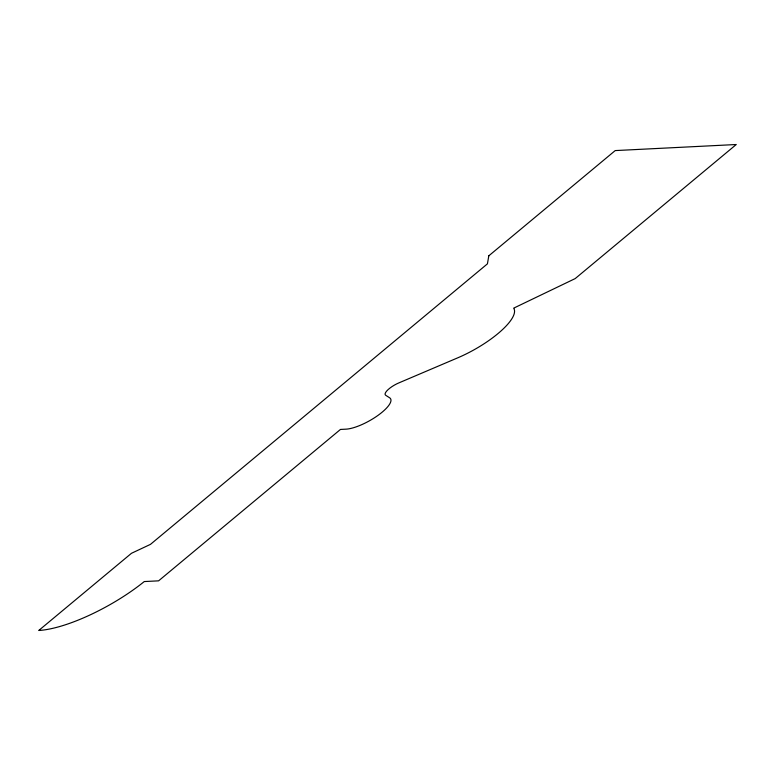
<?xml version="1.0" encoding="UTF-8"?>
<svg xmlns="http://www.w3.org/2000/svg" width="775" height="775" viewBox="0 0 775 775"><rect width="100%" height="100%" fill="white"/><g stroke="black" fill="none" stroke-linecap="round" stroke-linejoin="round"><path stroke-width="1.16" d="M488.802 255.818L487.427 263.849L150.466 544.37L131.488 553.282L38.75 630.482A86.81 26.253 -29.4 0 0 144.266 581.56L158.594 580.843L340.467 429.437L345.921 429.166A28.985 8.767 -29.4 0 0 378.026 415.361A28.985 8.767 -29.4 0 0 389.641 397.798L385.679 395.269A13.059 3.943 -29.4 0 1 388.043 389.66A13.059 3.943 -29.4 0 1 399.202 382.753L457.773 357.817A54.337 16.43 -29.4 0 0 513.66 308.159L575.205 278.583L736.25 144.518L615.214 150.583L488.802 255.818"/></g></svg>
